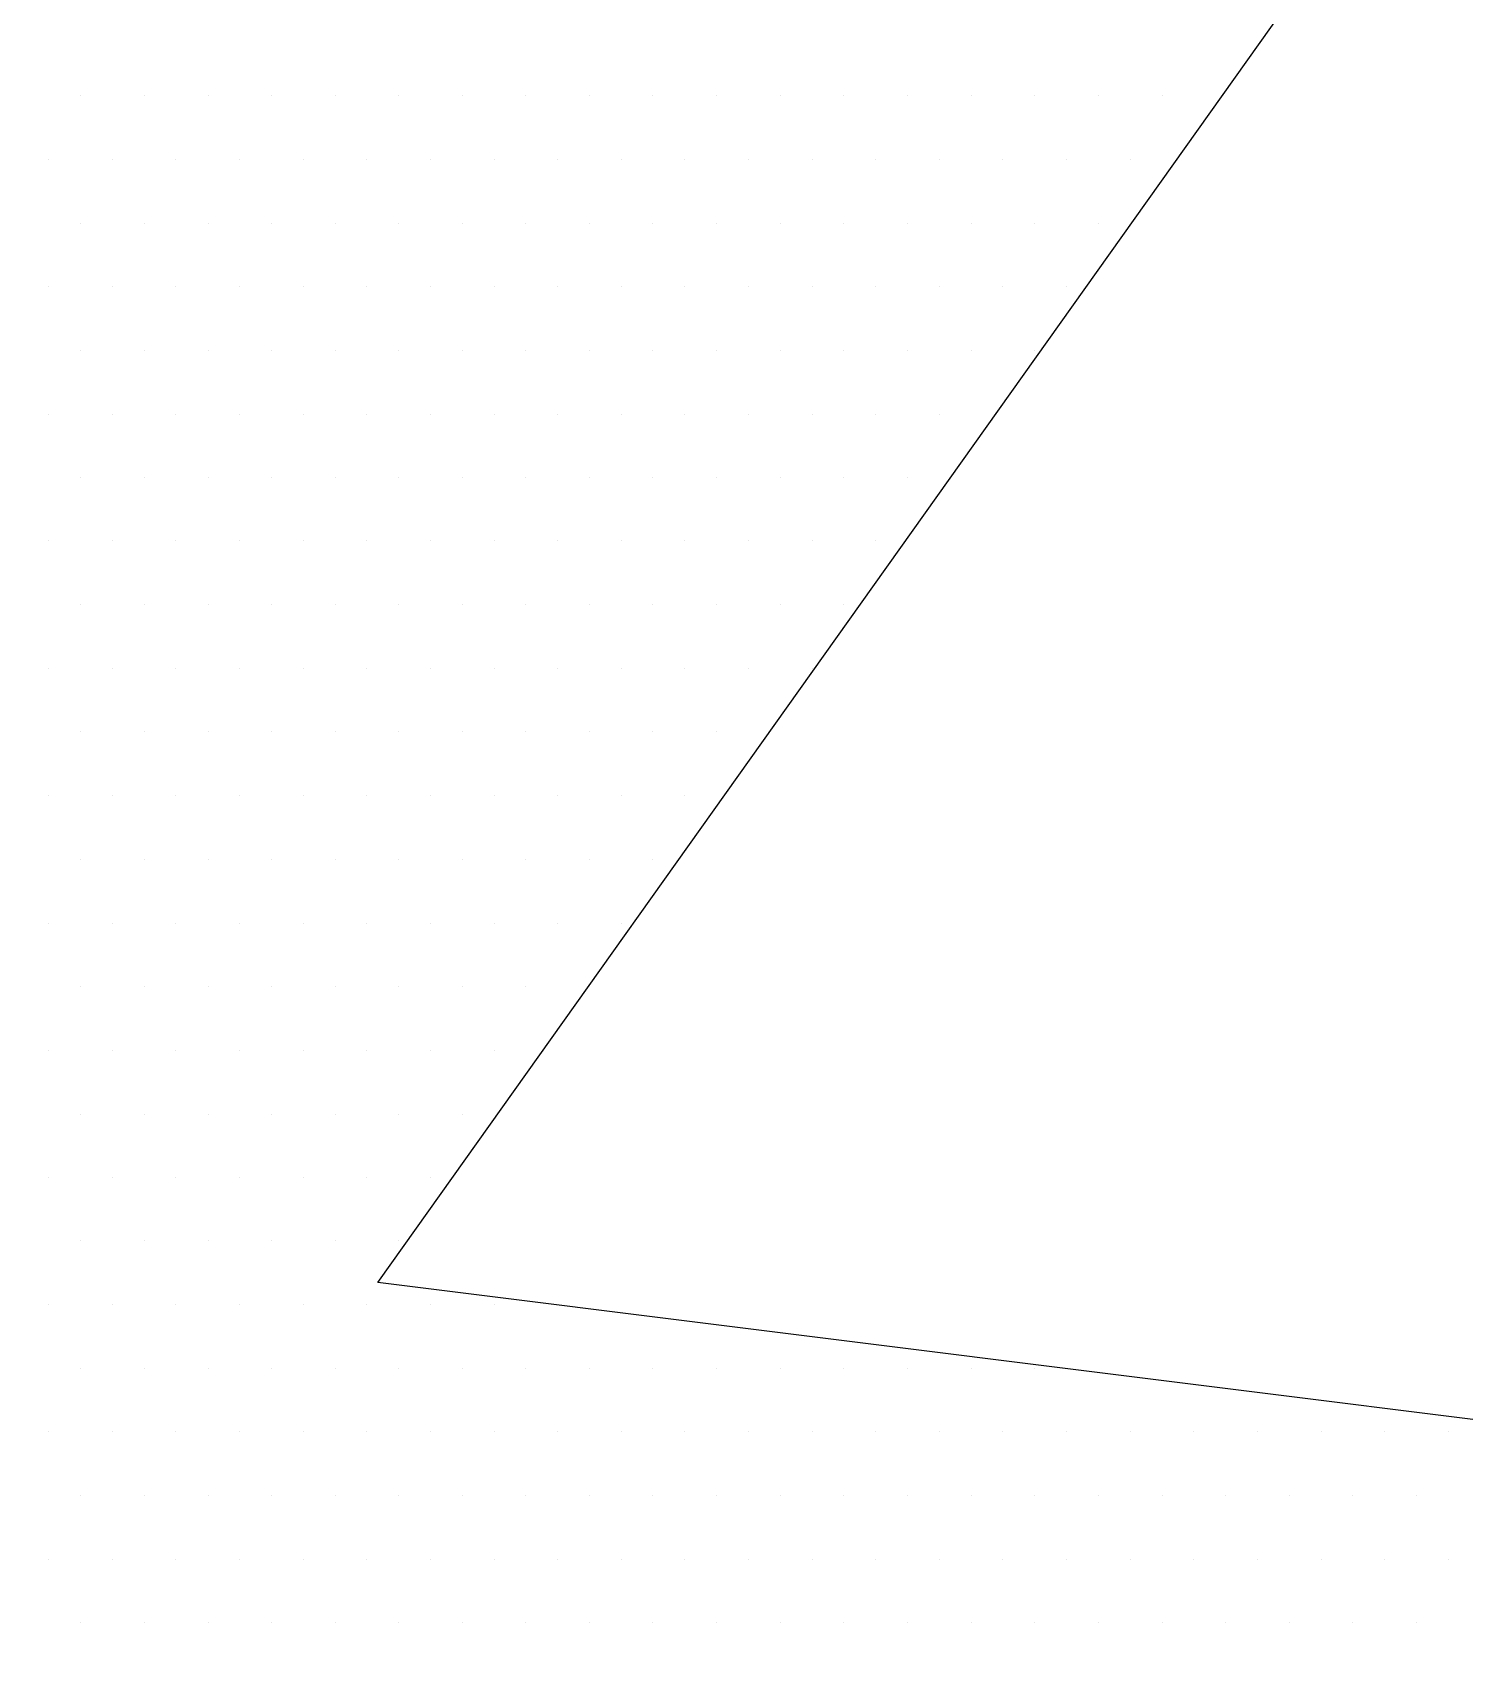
# Model space of a CAD drawing. Header units: metres. Extents: x 9606 to 9900, y 4805 to 4952.
# Drawn here: x 9833.6655 to 9833.9132, y 4846.022 to 4846.306 of the extents above; entities that cross this region are included whole.
import ezdxf

# ---------------------------------------------------------------- set-up
doc = ezdxf.new("R2010")
doc.units = ezdxf.units.M
doc.header["$LTSCALE"] = 2
doc.linetypes.add('CACHEX2', pattern=[0.75, 0.5, -0.25])
for name, color, linetype in [('CARTOUCHE', 7, 'Continuous'), ('LOGO', 4, 'Continuous'), ('rosace', 7, 'Continuous')]:
    doc.layers.add(name, color=color, linetype=linetype)

# ---------------------------------------------------------------- blocks, each defined once
blk = doc.blocks.new('A$C715108E3')
at = {"layer": 'LOGO', "color": 131}
for p, q in [((3.1439, -10.5791), (3.1439, -10.5791)), ((3.2359, -10.5791), (3.2359, -10.5791)), ((3.3277, -10.5791), (3.3277, -10.5791)), ((3.4192, -10.5791), (3.4192, -10.5791)), ((3.511, -10.5791), (3.511, -10.5791)), ((3.6028, -10.5791), (3.6028, -10.5791)), ((3.6943, -10.5791), (3.6943, -10.5791)), ((3.7861, -10.5791), (3.7861, -10.5791)), ((3.878, -10.5791), (3.878, -10.5791)), ((3.9694, -10.5791), (3.9694, -10.5791)), ((4.0612, -10.5791), (4.0612, -10.5791)), ((4.1531, -10.5791), (4.1531, -10.5791)), ((4.2445, -10.5791), (4.2445, -10.5791)), ((4.3364, -10.5791), (4.3364, -10.5791)), ((4.4282, -10.5791), (4.4282, -10.5791)), ((4.5202, -10.5791), (4.5202, -10.5791)), ((4.6115, -10.5791), (4.6115, -10.5791)), ((4.7035, -10.5791), (4.7035, -10.5791)), ((3.0983, -10.6702), (3.0983, -10.6702)), ((3.1894, -10.6702), (3.1894, -10.6702)), ((3.2814, -10.6702), (3.2814, -10.6702)), ((3.3734, -10.6702), (3.3734, -10.6702)), ((3.4653, -10.6702), (3.4653, -10.6702)), ((3.5564, -10.6702), (3.5564, -10.6702)), ((3.6486, -10.6702), (3.6486, -10.6702)), ((3.7404, -10.6702), (3.7404, -10.6702)), ((3.8317, -10.6702), (3.8317, -10.6702)), ((3.9237, -10.6702), (3.9237, -10.6702)), ((4.0155, -10.6702), (4.0155, -10.6702)), ((4.107, -10.6702), (4.107, -10.6702)), ((4.1988, -10.6702), (4.1988, -10.6702)), ((4.2906, -10.6702), (4.2906, -10.6702)), ((4.3827, -10.6702), (4.3827, -10.6702)), ((4.4739, -10.6702), (4.4739, -10.6702)), ((4.5659, -10.6702), (4.5659, -10.6702)), ((4.658, -10.6702), (4.658, -10.6702)), ((3.1439, -10.763), (3.1439, -10.763)), ((3.2359, -10.763), (3.2359, -10.763)), ((3.3277, -10.763), (3.3277, -10.763)), ((3.4192, -10.763), (3.4192, -10.763)), ((3.511, -10.763), (3.511, -10.763)), ((3.6028, -10.763), (3.6028, -10.763)), ((3.6943, -10.763), (3.6943, -10.763)), ((3.7861, -10.763), (3.7861, -10.763)), ((3.878, -10.763), (3.878, -10.763)), ((3.9694, -10.763), (3.9694, -10.763)), ((4.0612, -10.763), (4.0612, -10.763)), ((4.1531, -10.763), (4.1531, -10.763)), ((4.2445, -10.763), (4.2445, -10.763)), ((4.3364, -10.763), (4.3364, -10.763)), ((4.4282, -10.763), (4.4282, -10.763)), ((4.5202, -10.763), (4.5202, -10.763)), ((4.6115, -10.763), (4.6115, -10.763)), ((3.0983, -10.8542), (3.0983, -10.8542)), ((3.1894, -10.8542), (3.1894, -10.8542)), ((3.2814, -10.8542), (3.2814, -10.8542)), ((3.3734, -10.8542), (3.3734, -10.8542)), ((3.4653, -10.8542), (3.4653, -10.8542)), ((3.5564, -10.8542), (3.5564, -10.8542)), ((3.6486, -10.8542), (3.6486, -10.8542)), ((3.7404, -10.8542), (3.7404, -10.8542)), ((3.8317, -10.8542), (3.8317, -10.8542)), ((3.9237, -10.8542), (3.9237, -10.8542)), ((4.0155, -10.8542), (4.0155, -10.8542)), ((4.107, -10.8542), (4.107, -10.8542)), ((4.1988, -10.8542), (4.1988, -10.8542)), ((4.2906, -10.8542), (4.2906, -10.8542)), ((4.3827, -10.8542), (4.3827, -10.8542)), ((4.4739, -10.8542), (4.4739, -10.8542)), ((4.5659, -10.8542), (4.5659, -10.8542)), ((3.1439, -10.9457), (3.1439, -10.9457)), ((3.2359, -10.9457), (3.2359, -10.9457)), ((3.3277, -10.9457), (3.3277, -10.9457)), ((3.4192, -10.9457), (3.4192, -10.9457)), ((3.511, -10.9457), (3.511, -10.9457)), ((3.6028, -10.9457), (3.6028, -10.9457)), ((3.6943, -10.9457), (3.6943, -10.9457)), ((3.7861, -10.9457), (3.7861, -10.9457)), ((3.878, -10.9457), (3.878, -10.9457)), ((3.9694, -10.9457), (3.9694, -10.9457)), ((4.0612, -10.9457), (4.0612, -10.9457)), ((4.1531, -10.9457), (4.1531, -10.9457)), ((4.2445, -10.9457), (4.2445, -10.9457)), ((4.3364, -10.9457), (4.3364, -10.9457)), ((4.4282, -10.9457), (4.4282, -10.9457)), ((4.5202, -10.9457), (4.5202, -10.9457)), ((3.0983, -11.0383), (3.0983, -11.0383)), ((3.1894, -11.0383), (3.1894, -11.0383)), ((3.2814, -11.0383), (3.2814, -11.0383)), ((3.3734, -11.0383), (3.3734, -11.0383)), ((3.4653, -11.0383), (3.4653, -11.0383)), ((3.5564, -11.0383), (3.5564, -11.0383)), ((3.6486, -11.0383), (3.6486, -11.0383)), ((3.7404, -11.0383), (3.7404, -11.0383)), ((3.8317, -11.0383), (3.8317, -11.0383)), ((3.9237, -11.0383), (3.9237, -11.0383)), ((4.0155, -11.0383), (4.0155, -11.0383)), ((4.107, -11.0383), (4.107, -11.0383)), ((4.1988, -11.0383), (4.1988, -11.0383)), ((4.2906, -11.0383), (4.2906, -11.0383)), ((4.3827, -11.0383), (4.3827, -11.0383)), ((3.1439, -11.1295), (3.1439, -11.1295)), ((3.2359, -11.1295), (3.2359, -11.1295)), ((3.3277, -11.1295), (3.3277, -11.1295)), ((3.4192, -11.1295), (3.4192, -11.1295)), ((3.511, -11.1295), (3.511, -11.1295)), ((3.6028, -11.1295), (3.6028, -11.1295)), ((3.6943, -11.1295), (3.6943, -11.1295)), ((3.7861, -11.1295), (3.7861, -11.1295)), ((3.878, -11.1295), (3.878, -11.1295)), ((3.9694, -11.1295), (3.9694, -11.1295)), ((4.0612, -11.1295), (4.0612, -11.1295)), ((4.1531, -11.1295), (4.1531, -11.1295)), ((4.2445, -11.1295), (4.2445, -11.1295)), ((4.3364, -11.1295), (4.3364, -11.1295)), ((3.0983, -11.2208), (3.0983, -11.2208)), ((3.1894, -11.2208), (3.1894, -11.2208)), ((3.2814, -11.2208), (3.2814, -11.2208)), ((3.3734, -11.2208), (3.3734, -11.2208)), ((3.4653, -11.2208), (3.4653, -11.2208)), ((3.5564, -11.2208), (3.5564, -11.2208)), ((3.6486, -11.2208), (3.6486, -11.2208)), ((3.7404, -11.2208), (3.7404, -11.2208)), ((3.8317, -11.2208), (3.8317, -11.2208)), ((3.9237, -11.2208), (3.9237, -11.2208)), ((4.0155, -11.2208), (4.0155, -11.2208)), ((4.107, -11.2208), (4.107, -11.2208)), ((4.1988, -11.2208), (4.1988, -11.2208)), ((4.2906, -11.2208), (4.2906, -11.2208)), ((3.1439, -11.3132), (3.1439, -11.3132)), ((3.2359, -11.3132), (3.2359, -11.3132)), ((3.3277, -11.3132), (3.3277, -11.3132)), ((3.4192, -11.3132), (3.4192, -11.3132)), ((3.511, -11.3132), (3.511, -11.3132)), ((3.6028, -11.3132), (3.6028, -11.3132)), ((3.6943, -11.3132), (3.6943, -11.3132)), ((3.7861, -11.3132), (3.7861, -11.3132)), ((3.878, -11.3132), (3.878, -11.3132)), ((3.9694, -11.3132), (3.9694, -11.3132)), ((4.0612, -11.3132), (4.0612, -11.3132)), ((4.1531, -11.3132), (4.1531, -11.3132)), ((4.2445, -11.3132), (4.2445, -11.3132)), ((3.0983, -11.4048), (3.0983, -11.4048)), ((3.1894, -11.4048), (3.1894, -11.4048)), ((3.2814, -11.4048), (3.2814, -11.4048)), ((3.3734, -11.4048), (3.3734, -11.4048)), ((3.4653, -11.4048), (3.4653, -11.4048)), ((3.5564, -11.4048), (3.5564, -11.4048)), ((3.6486, -11.4048), (3.6486, -11.4048)), ((3.7404, -11.4048), (3.7404, -11.4048)), ((3.8317, -11.4048), (3.8317, -11.4048)), ((3.9237, -11.4048), (3.9237, -11.4048)), ((4.0155, -11.4048), (4.0155, -11.4048)), ((4.107, -11.4048), (4.107, -11.4048)), ((4.1988, -11.4048), (4.1988, -11.4048)), ((3.1439, -11.4959), (3.1439, -11.4959)), ((3.2359, -11.4959), (3.2359, -11.4959)), ((3.3277, -11.4959), (3.3277, -11.4959)), ((3.4192, -11.4959), (3.4192, -11.4959)), ((3.511, -11.4959), (3.511, -11.4959)), ((3.6028, -11.4959), (3.6028, -11.4959)), ((3.6943, -11.4959), (3.6943, -11.4959)), ((3.7861, -11.4959), (3.7861, -11.4959)), ((3.878, -11.4959), (3.878, -11.4959)), ((3.9694, -11.4959), (3.9694, -11.4959)), ((4.0612, -11.4959), (4.0612, -11.4959)), ((3.0983, -11.5885), (3.0983, -11.5885)), ((3.1894, -11.5885), (3.1894, -11.5885)), ((3.2814, -11.5885), (3.2814, -11.5885)), ((3.3734, -11.5885), (3.3734, -11.5885)), ((3.4653, -11.5885), (3.4653, -11.5885)), ((3.5564, -11.5885), (3.5564, -11.5885)), ((3.6486, -11.5885), (3.6486, -11.5885)), ((3.7404, -11.5885), (3.7404, -11.5885)), ((3.8317, -11.5885), (3.8317, -11.5885)), ((3.9237, -11.5885), (3.9237, -11.5885)), ((4.0155, -11.5885), (4.0155, -11.5885)), ((3.1439, -11.68), (3.1439, -11.68)), ((3.2359, -11.68), (3.2359, -11.68)), ((3.3277, -11.68), (3.3277, -11.68)), ((3.4192, -11.68), (3.4192, -11.68)), ((3.511, -11.68), (3.511, -11.68)), ((3.6028, -11.68), (3.6028, -11.68)), ((3.6943, -11.68), (3.6943, -11.68)), ((3.7861, -11.68), (3.7861, -11.68)), ((3.878, -11.68), (3.878, -11.68)), ((3.9694, -11.68), (3.9694, -11.68)), ((3.0983, -11.7722), (3.0983, -11.7722)), ((3.1894, -11.7722), (3.1894, -11.7722)), ((3.2814, -11.7722), (3.2814, -11.7722)), ((3.3734, -11.7722), (3.3734, -11.7722)), ((3.4653, -11.7722), (3.4653, -11.7722)), ((3.5564, -11.7722), (3.5564, -11.7722)), ((3.6486, -11.7722), (3.6486, -11.7722)), ((3.7404, -11.7722), (3.7404, -11.7722)), ((3.8317, -11.7722), (3.8317, -11.7722)), ((3.9237, -11.7722), (3.9237, -11.7722)), ((3.1439, -11.8636), (3.1439, -11.8636)), ((3.2359, -11.8636), (3.2359, -11.8636)), ((3.3277, -11.8636), (3.3277, -11.8636)), ((3.4192, -11.8636), (3.4192, -11.8636)), ((3.511, -11.8636), (3.511, -11.8636)), ((3.6028, -11.8636), (3.6028, -11.8636)), ((3.6943, -11.8636), (3.6943, -11.8636)), ((3.7861, -11.8636), (3.7861, -11.8636)), ((3.0983, -11.9551), (3.0983, -11.9551)), ((3.1894, -11.9551), (3.1894, -11.9551)), ((3.2814, -11.9551), (3.2814, -11.9551)), ((3.3734, -11.9551), (3.3734, -11.9551)), ((3.4653, -11.9551), (3.4653, -11.9551)), ((3.5564, -11.9551), (3.5564, -11.9551)), ((3.6486, -11.9551), (3.6486, -11.9551)), ((3.7404, -11.9551), (3.7404, -11.9551)), ((3.1439, -12.0473), (3.1439, -12.0473)), ((3.2359, -12.0473), (3.2359, -12.0473)), ((3.3277, -12.0473), (3.3277, -12.0473)), ((3.4192, -12.0473), (3.4192, -12.0473)), ((3.511, -12.0473), (3.511, -12.0473)), ((3.6028, -12.0473), (3.6028, -12.0473)), ((3.6943, -12.0473), (3.6943, -12.0473)), ((3.0983, -12.1388), (3.0983, -12.1388)), ((3.1894, -12.1388), (3.1894, -12.1388)), ((3.2814, -12.1388), (3.2814, -12.1388)), ((3.3734, -12.1388), (3.3734, -12.1388)), ((3.4653, -12.1388), (3.4653, -12.1388)), ((3.5564, -12.1388), (3.5564, -12.1388)), ((3.6486, -12.1388), (3.6486, -12.1388)), ((3.1439, -12.23), (3.1439, -12.23)), ((3.2359, -12.23), (3.2359, -12.23)), ((3.3277, -12.23), (3.3277, -12.23)), ((3.4192, -12.23), (3.4192, -12.23)), ((3.511, -12.23), (3.511, -12.23)), ((3.6028, -12.23), (3.6028, -12.23)), ((3.0983, -12.3224), (3.0983, -12.3224)), ((3.1894, -12.3224), (3.1894, -12.3224)), ((3.2814, -12.3224), (3.2814, -12.3224)), ((3.3734, -12.3224), (3.3734, -12.3224)), ((3.4653, -12.3224), (3.4653, -12.3224)), ((3.5564, -12.3224), (3.5564, -12.3224)), ((3.6486, -12.3224), (3.6486, -12.3224)), ((3.7404, -12.3224), (3.7404, -12.3224)), ((3.1439, -12.4139), (3.1439, -12.4139)), ((3.2359, -12.4139), (3.2359, -12.4139)), ((3.3277, -12.4139), (3.3277, -12.4139)), ((3.4192, -12.4139), (3.4192, -12.4139)), ((3.511, -12.4139), (3.511, -12.4139)), ((3.6028, -12.4139), (3.6028, -12.4139)), ((3.6943, -12.4139), (3.6943, -12.4139)), ((3.7861, -12.4139), (3.7861, -12.4139)), ((3.878, -12.4139), (3.878, -12.4139)), ((3.9694, -12.4139), (3.9694, -12.4139)), ((4.0612, -12.4139), (4.0612, -12.4139)), ((4.1531, -12.4139), (4.1531, -12.4139)), ((4.2445, -12.4139), (4.2445, -12.4139)), ((4.3364, -12.4139), (4.3364, -12.4139)), ((4.4282, -12.4139), (4.4282, -12.4139)), ((4.5202, -12.4139), (4.5202, -12.4139)), ((3.0983, -12.5053), (3.0983, -12.5053)), ((3.1894, -12.5053), (3.1894, -12.5053)), ((3.2814, -12.5053), (3.2814, -12.5053)), ((3.3734, -12.5053), (3.3734, -12.5053)), ((3.4653, -12.5053), (3.4653, -12.5053)), ((3.5564, -12.5053), (3.5564, -12.5053)), ((3.6486, -12.5053), (3.6486, -12.5053)), ((3.7404, -12.5053), (3.7404, -12.5053)), ((3.8317, -12.5053), (3.8317, -12.5053)), ((3.9237, -12.5053), (3.9237, -12.5053)), ((4.0155, -12.5053), (4.0155, -12.5053)), ((4.107, -12.5053), (4.107, -12.5053)), ((4.1988, -12.5053), (4.1988, -12.5053)), ((4.2906, -12.5053), (4.2906, -12.5053)), ((4.3827, -12.5053), (4.3827, -12.5053)), ((4.4739, -12.5053), (4.4739, -12.5053)), ((4.5659, -12.5053), (4.5659, -12.5053)), ((4.658, -12.5053), (4.658, -12.5053)), ((4.7492, -12.5053), (4.7492, -12.5053)), ((4.8413, -12.5053), (4.8413, -12.5053)), ((4.9329, -12.5053), (4.9329, -12.5053)), ((5.0242, -12.5053), (5.0242, -12.5053)), ((5.1164, -12.5053), (5.1164, -12.5053)), ((3.1439, -12.5977), (3.1439, -12.5977)), ((3.2359, -12.5977), (3.2359, -12.5977)), ((3.3277, -12.5977), (3.3277, -12.5977)), ((3.4192, -12.5977), (3.4192, -12.5977)), ((3.511, -12.5977), (3.511, -12.5977)), ((3.6028, -12.5977), (3.6028, -12.5977)), ((3.6943, -12.5977), (3.6943, -12.5977)), ((3.7861, -12.5977), (3.7861, -12.5977)), ((3.878, -12.5977), (3.878, -12.5977)), ((3.9694, -12.5977), (3.9694, -12.5977)), ((4.0612, -12.5977), (4.0612, -12.5977)), ((4.1531, -12.5977), (4.1531, -12.5977)), ((4.2445, -12.5977), (4.2445, -12.5977)), ((4.3364, -12.5977), (4.3364, -12.5977)), ((4.4282, -12.5977), (4.4282, -12.5977)), ((4.5202, -12.5977), (4.5202, -12.5977)), ((4.6115, -12.5977), (4.6115, -12.5977)), ((4.7035, -12.5977), (4.7035, -12.5977)), ((4.7952, -12.5977), (4.7952, -12.5977)), ((4.8868, -12.5977), (4.8868, -12.5977)), ((4.9788, -12.5977), (4.9788, -12.5977)), ((5.0705, -12.5977), (5.0705, -12.5977)), ((3.0983, -12.6892), (3.0983, -12.6892)), ((3.1894, -12.6892), (3.1894, -12.6892)), ((3.2814, -12.6892), (3.2814, -12.6892)), ((3.3734, -12.6892), (3.3734, -12.6892)), ((3.4653, -12.6892), (3.4653, -12.6892)), ((3.5564, -12.6892), (3.5564, -12.6892)), ((3.6486, -12.6892), (3.6486, -12.6892)), ((3.7404, -12.6892), (3.7404, -12.6892)), ((3.8317, -12.6892), (3.8317, -12.6892)), ((3.9237, -12.6892), (3.9237, -12.6892)), ((4.0155, -12.6892), (4.0155, -12.6892)), ((4.107, -12.6892), (4.107, -12.6892)), ((4.1988, -12.6892), (4.1988, -12.6892)), ((4.2906, -12.6892), (4.2906, -12.6892)), ((4.3827, -12.6892), (4.3827, -12.6892)), ((4.4739, -12.6892), (4.4739, -12.6892)), ((4.5659, -12.6892), (4.5659, -12.6892)), ((4.658, -12.6892), (4.658, -12.6892)), ((4.7492, -12.6892), (4.7492, -12.6892)), ((4.8413, -12.6892), (4.8413, -12.6892)), ((4.9329, -12.6892), (4.9329, -12.6892)), ((5.0242, -12.6892), (5.0242, -12.6892)), ((5.1164, -12.6892), (5.1164, -12.6892)), ((3.1439, -12.7805), (3.1439, -12.7805)), ((3.2359, -12.7805), (3.2359, -12.7805)), ((3.3277, -12.7805), (3.3277, -12.7805)), ((3.4192, -12.7805), (3.4192, -12.7805)), ((3.511, -12.7805), (3.511, -12.7805)), ((3.6028, -12.7805), (3.6028, -12.7805)), ((3.6943, -12.7805), (3.6943, -12.7805)), ((3.7861, -12.7805), (3.7861, -12.7805)), ((3.878, -12.7805), (3.878, -12.7805)), ((3.9694, -12.7805), (3.9694, -12.7805)), ((4.0612, -12.7805), (4.0612, -12.7805)), ((4.1531, -12.7805), (4.1531, -12.7805)), ((4.2445, -12.7805), (4.2445, -12.7805)), ((4.3364, -12.7805), (4.3364, -12.7805)), ((4.4282, -12.7805), (4.4282, -12.7805)), ((4.5202, -12.7805), (4.5202, -12.7805)), ((4.6115, -12.7805), (4.6115, -12.7805)), ((4.7035, -12.7805), (4.7035, -12.7805)), ((4.7952, -12.7805), (4.7952, -12.7805)), ((4.8868, -12.7805), (4.8868, -12.7805)), ((4.9788, -12.7805), (4.9788, -12.7805)), ((5.0705, -12.7805), (5.0705, -12.7805))]:
    blk.add_line(p, q, dxfattribs=at)
blk.add_lwpolyline([(-1.6922, -18.648), (0.2166, -18.8242), (-0.4061, -17.3082), (1.2857, -17.5115), (0.9202, -16.4826), (-0.461, -13.5406), (1.4536, -13.7453), (4.032, -19.4344), (5.206, -17.903), (3.3935, -13.9486), (6.3293, -14.2803), (6.4311, -12.6478), (3.5725, -12.29), (6.1505, -8.6671), (5.6155, -6.8715), (1.6586, -12.1279), (-1.9407, -12.0256)], dxfattribs=at)
blk = doc.blocks.new('A$C581E6685')
at = {"layer": 'rosace', "color": 32, "linetype": 'CACHEX2', "ltscale": 1.5}
blk.add_ellipse((-38.0538, 23.8138), major_axis=(-19.0311, -3.534), ratio=0.590567, dxfattribs=at)
at = {"layer": 'rosace', "color": 32}
blk.add_ellipse((-37.6144, 23.8499), major_axis=(-13.5768, -4.2839), ratio=0.791971, dxfattribs=at)
at = {"layer": 'CARTOUCHE'}
blk.add_blockref('A$C715108E3', (-31.6739, 36.3189), dxfattribs=at)

msp = doc.modelspace()

# ---------------------------------------------------------------- linework, layer by layer
at = {"layer": 'CARTOUCHE'}
msp.add_rational_spline([(9829.64323, 4848.05468), (9829.64323, 4845.87645), (9829.64323, 4843.69822), (9829.64323, 4842.93022), (9830.41123, 4842.93022), (9839.51909, 4842.93022), (9848.62694, 4842.93022), (9849.39494, 4842.93022), (9849.39494, 4843.69822), (9849.39494, 4845.87645), (9849.39494, 4848.05468), (9849.39494, 4848.82268), (9848.62694, 4848.82268), (9839.51909, 4848.82268), (9830.41123, 4848.82268), (9829.64323, 4848.82268), (9829.64323, 4848.05468)], [1, 1, 1, 0.707106781187, 1, 1, 1, 0.707106781187, 1, 1, 1, 0.707106781187, 1, 1, 1, 0.707106781187, 1], degree=2, knots=[0, 0, 0, 1, 1, 2.570796, 2.570796, 3.570796, 3.570796, 5.141593, 5.141593, 6.141593, 6.141593, 7.712389, 7.712389, 8.712389, 8.712389, 10.283185, 10.283185, 10.283185], dxfattribs=at)

# ---------------------------------------------------------------- block references
at = {"layer": 'CARTOUCHE', "xscale": 0.12, "yscale": 0.12, "zscale": 0.12}
msp.add_blockref('A$C581E6685', (9837.09738, 4843.20633), dxfattribs=at)

doc.saveas('drawing.dxf')
